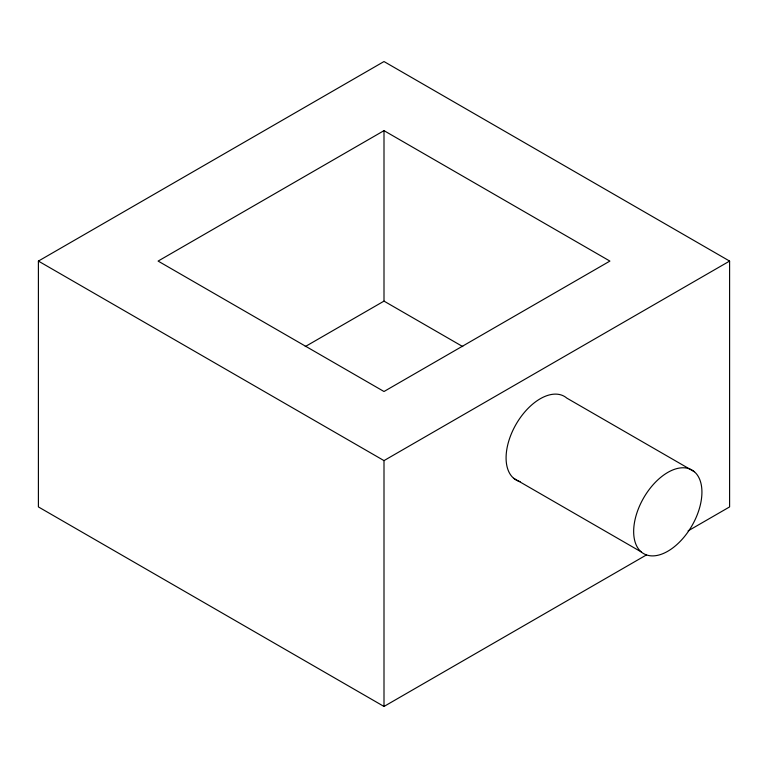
<?xml version="1.0" encoding="UTF-8"?>
<svg xmlns="http://www.w3.org/2000/svg" width="768" height="768" viewBox="0 0 768 768"><rect width="100%" height="100%" fill="white"/><g stroke="black" fill="none" stroke-linecap="round" stroke-linejoin="round"><path stroke-width="1.15" d="M646.57 554.861L384 706.454L38.4 506.918L38.4 261.082L384 61.546L729.6 261.082L729.6 506.918L688.09 530.89M384 130.646L158.093 261.082L384 391.507L609.907 261.082L384 130.646L384 301.114L305.242 346.589M38.4 261.082L384 460.608L729.6 261.082M694.368 471.754A48.269 27.869 -60 0 0 635.952 516.019A48.269 27.869 -60 0 0 673.066 547.728A48.269 27.869 -60 0 0 694.368 471.754L566.794 398.102A48.269 27.869 -60 0 0 515.51 425.261A48.269 27.869 -60 0 0 520.099 481.642M384 301.114L462.758 346.589M513.648 478.262L641.222 551.914M384 460.608L384 706.454"/></g></svg>
